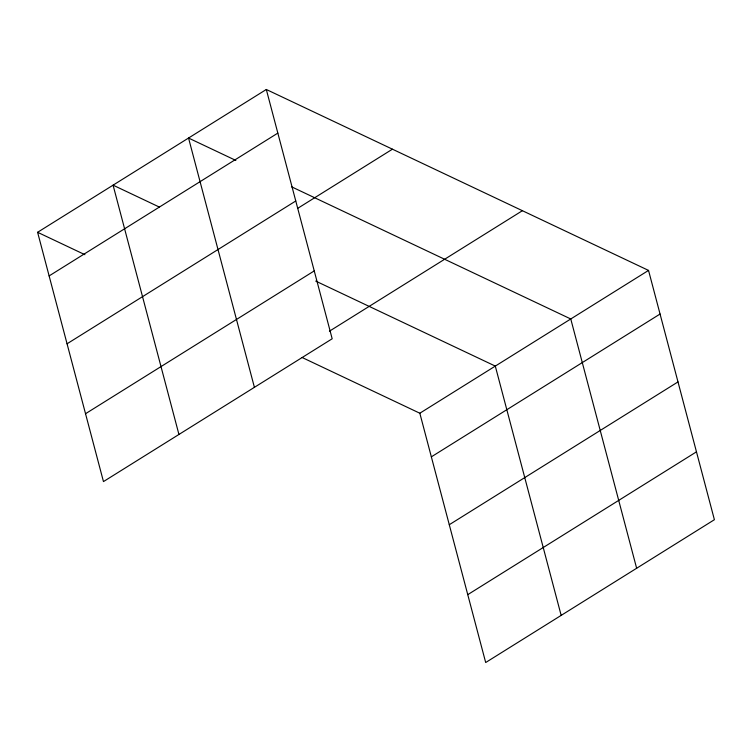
<?xml version="1.0" encoding="UTF-8"?>
<svg xmlns="http://www.w3.org/2000/svg" width="752" height="752" viewBox="0 0 752 752"><rect width="100%" height="100%" fill="white"/><g stroke="black" fill="none" stroke-linecap="round" stroke-linejoin="round"><path stroke-width="1.13" d="M266.311 89.479L332.177 338.776L103.466 481.59L37.6 232.293L266.311 89.479L648.534 270.41L714.4 519.707L485.689 662.521L419.823 413.224L302.097 357.491M49.124 275.918L277.836 133.104M67.06 343.786L295.771 200.981M297.801 208.285L392.441 149.187M85.531 413.713L314.242 270.908M329.442 331.19L522.396 210.701M419.823 413.224L648.534 270.41M431.347 456.849L660.059 314.035M449.282 524.717L677.994 381.913M467.763 594.644L696.465 451.839M235.846 160.43L188.545 138.039L254.411 387.336M291.56 186.797L570.768 318.97L636.643 568.268M159.321 207.054L113.073 185.161L178.938 434.459M315.718 281.088L495.295 366.092L561.161 615.39M37.6 232.293L84.901 254.684"/></g></svg>
